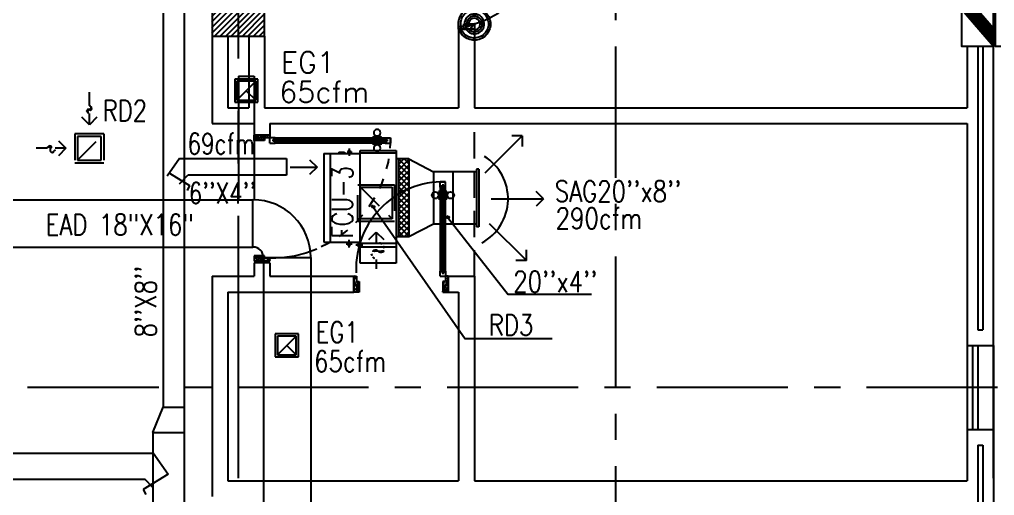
# Model space of a CAD drawing. Extents: x 417866231.7 to 417866328.5, y 43498046.7 to 43498124.2.
# Drawn here: x 417866245.95 to 417866255.25, y 43498070.56 to 43498075.1 of the extents above; entities that cross this region are included whole.
import ezdxf

# ---------------------------------------------------------------- set-up
doc = ezdxf.new("R2010")
doc.units = 0
doc.header["$MEASUREMENT"] = 0
for name, pattern in [('CENTER', [2, 1.25, -0.25, 0.25, -0.25]), ('CENTERX2', [4, 2.5, -0.5, 0.5, -0.5]), ('HIDDEN', [0.375, 0.25, -0.125])]:
    doc.linetypes.add(name, pattern=pattern)
doc.layers.get('0').update_dxf_attribs({"linetype": 'CONTINUOUS'})
for name, color, linetype in [('AXES', 11, 'CENTERX2'), ('AXES1', 11, 'CENTER'), ('COL', 7, 'CONTINUOUS'), ('DOOR', 9, 'CONTINUOUS'), ('DUCT', 6, 'CONTINUOUS'), ('EXDUCT', 10, 'CONTINUOUS'), ('FCU', 6, 'CONTINUOUS'), ('HAT', 11, 'CONTINUOUS'), ('INSUL', 9, 'CONTINUOUS'), ('M-EGU.', 2, 'CONTINUOUS'), ('M-TEXT', 2, 'CONTINUOUS'), ('PSUPPLY', 3, 'HIDDEN'), ('SCD', 2, 'CONTINUOUS'), ('TEXT-A', 2, 'CONTINUOUS'), ('WALL', 9, 'CONTINUOUS'), ('WIN', 9, 'CONTINUOUS')]:
    doc.layers.add(name, color=color, linetype=linetype)
doc.styles.add('ROMANS', font='ROMANS.shx', dxfattribs={"width": 0.6})

# ---------------------------------------------------------------- blocks, each defined once
blk = doc.blocks.new('C11')
at = {"layer": 'HAT'}
h = blk.add_hatch(dxfattribs=at)
h.set_pattern_fill('ANSI31', color=256, scale=300, style=0)
h.set_pattern_definition([(45, (-248556.1822811713, -75061.0053373936), (-26.51650429449553, 26.51650429449553), [])])
h.paths.add_polyline_path([(300.0000000000291, 700), (-2.91038304567337e-11, 700), (0, 349.9999999998981), (300.0000000000291, 349.9999999998981)])
h.paths.add_polyline_path([(300, 349.9999999998981), (-2.91038304567337e-11, 349.9999999998981), (-2.91038304567337e-11, 0), (300.0000000000291, 0)])
at = {"layer": 'COL'}
blk.add_lwpolyline([(300.0000000000291, 700), (299.9999999999709, 0), (0, 0), (0, 700)], close=True, dxfattribs=at)
blk = doc.blocks.new('C11D')
at = {"layer": 'COL', "linetype": 'ByBlock'}
for p in [(-320.0000000003783, 0), (0, 0)]:
    blk.add_blockref('C11', p, dxfattribs=at)
blk = doc.blocks.new('DOOR90')
at = {"layer": 'DOOR', "color": 7, "linetype": 'ByBlock'}
for p, q in [((-150, 0), (0, 0)), ((-150, 0), (-150, -25)), ((0, -50), (-113.7099299924448, 0)), ((0, -50), (-40.1457343158545, 0)), ((0, -50), (0, 0)), ((-1000, -25), (-1050, -25)), ((-1050, -75), (-1050, -25)), ((-1050, -25), (-1050, -75)), ((-1000, -75), (-1050, -74.99999999947613)), ((-1000, -41.9999999999709), (-1020, -41.9999999999709)), ((-1020, -42), (-1020, -58)), ((-1000, -58), (-1020, -58)), ((-1000, -25), (-1000, -41.9999999999709)), ((-1000, -58), (-1000, -75)), ((-877.6424572214019, -17.79999999995925), (-967.6424572214019, -17.79999999995925)), ((-967.6424572214019, -25), (-967.6424572214019, -17.79999999995925)), ((-967.6424572214019, -75), (-967.6424572214019, -82.20000000004075)), ((-877.6424572214019, -82.20000000004075), (-967.6424572214019, -82.20000000004075)), ((-955.0424572214251, -8.799999999959255), (-890.2424572213786, -8.799999999959255)), ((-955.0424572214251, -17.79999999995925), (-955.0424572214251, -8.799999999959255)), ((-955.0424572214251, -17.79999999995925), (-890.2424572213786, -17.79999999995925)), ((-955.0424572214251, -82.20000000004075), (-890.2424572213786, -82.20000000004075)), ((-955.0424572214251, -82.20000000004075), (-955.0424572214251, -91.20000000004075)), ((-955.0424572214251, -91.20000000004075), (-890.2424572213786, -91.20000000004075)), ((-890.2424572213786, -17.79999999995925), (-890.2424572213786, -8.799999999959255)), ((-890.2424572213786, -82.20000000004075), (-890.2424572213786, -91.20000000004075)), ((-877.6424572214019, -25), (-877.6424572214019, -17.79999999995925)), ((-877.6424572214019, -75), (-877.6424572214019, -82.20000000004075)), ((-200, -25), (-150, -25)), ((-200, -42), (-200, -25)), ((-180, -42), (-200, -42)), ((-200, -58), (-180, -58)), ((-200, -75), (-200, -58)), ((-150, -75), (-200, -75)), ((-180, -58), (-180, -42)), ((-150, -25), (-100, -25)), ((-150, -75), (-150, -25)), ((-100, -25), (-100, -50)), ((0, -50), (-100, -36.64271395650576)), ((-100, -50), (0, -50)), ((-150, -875), (-100, -875)), ((-150, -900), (-150, -875)), ((-150, -900), (0, -900)), ((0, -900), (-150, -900)), ((0, -850), (-113.7099299924448, -900)), ((-100, -875), (-100, -850)), ((0, -850), (-100, -863.3572860434942)), ((-100, -850), (0, -850)), ((0, -850), (-40.1457343158545, -900)), ((0, -850), (0, -900))]:
    blk.add_line(p, q, dxfattribs=at)
at = {"layer": 'DOOR', "linetype": 'ByBlock'}
for p, q in [((-200, -25), (-1000, -25)), ((-200, -42), (-1000, -41.9999999999709)), ((-200, -58), (-1000, -58)), ((-1000, -75), (-200, -75))]:
    blk.add_line(p, q, dxfattribs=at)
at = {"layer": 'DOOR', "color": 7, "linetype": 'ByBlock'}
for centre in [(-922.6424572214019, 23.53094421501737), (-922.6424572214019, -123.5309442149592)]:
    blk.add_circle(centre, 32.39999999998526, dxfattribs=at)
for centre, radius, start, end in [((0, -50), 154.4019578127773, 161.1052885482714, 166.2857707768669), ((0, -50), 94.40195781277725, 148.0181880328085, 180), ((0, -50), 134.4019578127773, 158.159849394549, 169.2800236450682), ((0, -50), 114.4019578127773, 154.0838418822192, 167.37742587102), ((0, -50), 74.40195781277725, 137.7764264185456, 180), ((0, -50), 54.40195781277725, 113.2073828924446, 180), ((0, -50), 34.40195781277725, 90, 180), ((0, -50), 14.40195781277725, 90, 180), ((0, -850), 154.4019578127773, 193.7142292231331, 198.8947114517286), ((0, -850), 134.4019578127773, 190.7199763549318, 201.840150605451), ((0, -850), 94.40195781277725, 180, 211.9818119671915), ((0, -850), 74.40195781277725, 180, 222.2235735814543), ((0, -850), 54.40195781277725, 180, 246.7926171075554), ((0, -850), 34.40195781277725, 180, 270), ((0, -850), 14.40195781277725, 180, 270)]:
    blk.add_arc(centre, radius, start, end, dxfattribs=at)
at = {"layer": 'DOOR', "linetype": 'HIDDEN', "ltscale": 0.5}
blk.add_arc((-222.2222222220153, -49.99999999976717), 828.155208510499, 178.270116378131, 275.0030377036063, dxfattribs=at)
blk = doc.blocks.new('DOOR100')
at = {"layer": 'DOOR', "color": 7, "linetype": 'ByBlock'}
for p, q in [((-82.20000000018626, 1127.642457221402), (-82.20000000018626, 1217.642457221402)), ((-75.00000000011642, 1217.642457221402), (-82.20000000018626, 1217.642457221402)), ((-75.00000000011642, 1250), (-74.99999999959255, 1300.000000000029)), ((-75.00000000011642, 1300), (-25.00000000011642, 1300)), ((-25.00000000011642, 1300), (-75.00000000011642, 1300)), ((-58.00000000011642, 1250), (-75.00000000011642, 1250)), ((-58.00000000011642, 1250), (-58.00000000011642, 1270)), ((-42.00000000011642, 1270), (-58.00000000011642, 1270)), ((-42.00000000011642, 1250), (-42.00000000011642, 1270)), ((-25.00000000011642, 1250), (-42.00000000011642, 1250)), ((-25.00000000011642, 1250), (-25.00000000011642, 1300)), ((-25.00000000011642, 1217.642457221402), (-17.80000000004657, 1217.642457221402)), ((-17.80000000004657, 1127.642457221402), (-17.80000000004657, 1217.642457221402)), ((-91.20000000018626, 1205.042457221396), (-91.20000000018626, 1140.242457221408)), ((-82.20000000018626, 1205.042457221396), (-91.20000000018626, 1205.042457221396)), ((-82.20000000018626, 1140.242457221408), (-91.20000000018626, 1140.242457221408)), ((-82.20000000018626, 1205.042457221396), (-82.20000000018626, 1140.242457221408)), ((-75.00000000011642, 1127.642457221402), (-82.20000000018626, 1127.642457221402)), ((-25.00000000011642, 1127.642457221402), (-17.80000000004657, 1127.642457221402)), ((-17.80000000004657, 1205.042457221396), (-17.80000000004657, 1140.242457221408)), ((-17.80000000004657, 1205.042457221396), (-8.800000000046566, 1205.042457221396)), ((-17.80000000004657, 1140.242457221408), (-8.800000000046566, 1140.242457221408)), ((-8.800000000046566, 1205.042457221396), (-8.800000000046566, 1140.242457221408)), ((-75, 200), (-58, 200)), ((-75, 150), (-75, 200)), ((-58, 200), (-58, 180)), ((-42, 200), (-25, 200)), ((-42, 180), (-42, 200)), ((-25, 200), (-25, 150)), ((-1200, 0), (-1200, 150)), ((-1200, 150), (-1175, 150)), ((-1200, 150), (-1200, 0)), ((-1150, 0), (-1200, 113.7099299924448)), ((-1175, 150), (-1175, 100)), ((-1175, 100), (-1150, 100)), ((-1150, 0), (-1163.357286043465, 100)), ((-1150, 100), (-1150, 0)), ((-75, 150), (-25, 150)), ((-58, 180), (-42, 180)), ((-50, 0), (0, 113.7099299924448)), ((-50, 100), (-50, 0)), ((-50, 0), (-36.64271395653486, 100)), ((-25, 100), (-50, 100)), ((0, 150), (-25, 150)), ((-25, 150), (-25, 100)), ((0, 0), (0, 150)), ((0, 150), (0, 0)), ((-1150, 0), (-1200, 40.1457343158545)), ((-1150, 0), (-1200, 0)), ((-50, 0), (0, 40.1457343158545)), ((-50, 0), (0, 0))]:
    blk.add_line(p, q, dxfattribs=at)
at = {"layer": 'DOOR', "linetype": 'ByBlock'}
for p, q in [((-75.00000000011642, 1250), (-75, 200)), ((-58, 200), (-58.00000000011642, 1250)), ((-42, 200), (-42.00000000011642, 1250)), ((-25, 200), (-25.00000000011642, 1250))]:
    blk.add_line(p, q, dxfattribs=at)
at = {"layer": 'DOOR', "color": 7, "linetype": 'ByBlock'}
for centre in [(-123.5309442150756, 1172.642457221402), (23.53094421490096, 1172.642457221402)]:
    blk.add_circle(centre, 32.39999999998526, dxfattribs=at)
at = {"layer": 'DOOR', "linetype": 'HIDDEN', "ltscale": 0.5}
blk.add_arc((-24.99999999965075, 149.9999999994106), 1150.000000000618, 90, 179.9999999995831, dxfattribs=at)
at = {"layer": 'DOOR', "color": 7, "linetype": 'ByBlock'}
for centre, radius, start, end in [((-1150, 0), 154.4019578127773, 103.7142292212167, 108.8947114515936), ((-1150, 0), 134.4019578127773, 100.7199763555959, 111.8401506085482), ((-1150, 0), 94.40195781277725, 90, 121.981811965689), ((-50, 0), 94.40195781277725, 58.01818803431096, 90), ((-50, 0), 134.4019578127773, 68.15984939145177, 79.28002364440412), ((-50, 0), 114.4019578127773, 64.0838418833441, 77.3774258719247), ((-50, 0), 154.4019578127773, 71.10528854840643, 76.28577077878333), ((-1150, 0), 74.40195781277725, 90, 132.2235735847074), ((-1150, 0), 54.40195781277725, 90, 156.7926171089788), ((-1150, 0), 34.40195781277725, 90, 180), ((-1150, 0), 14.40195781277725, 90, 180), ((-50, 0), 74.40195781277725, 47.7764264152926, 90), ((-50, 0), 54.40195781277725, 23.20738289102122, 90), ((-50, 0), 34.40195781277725, 0, 90), ((-50, 0), 14.40195781277725, 0, 90)]:
    blk.add_arc(centre, radius, start, end, dxfattribs=at)
blk = doc.blocks.new('COL50')
at = {"layer": 'COL'}
blk.add_lwpolyline([(-249.9999999999709, 250), (-249.9999999999418, -250), (250, -250), (249.9999999999709, 250)], close=True, dxfattribs=at)
blk = doc.blocks.new('*X61')
at = {"color": 0}
for p, q in [((203888.5557043092, 139877.714337397), (204360.5753407239, 140349.7339738117)), ((203888.5557043092, 139930.747345986), (204307.5423321349, 140349.7339738117)), ((203888.5557043092, 139983.780354575), (204254.5093235459, 140349.7339738117)), ((203888.5557043092, 140036.8133631639), (204201.4763149569, 140349.7339738117)), ((203888.5557043092, 140089.8463717529), (204148.4433063679, 140349.7339738117)), ((203888.5557043092, 140142.8793803419), (204095.4102977789, 140349.7339738117)), ((203888.5557043092, 140195.9123889309), (204042.3772891899, 140349.7339738117)), ((203888.5557043092, 140248.9453975199), (203989.3442806009, 140349.7339738117)), ((203888.5557043092, 140301.9784061089), (203936.311272012, 140349.7339738117)), ((203913.6083493129, 139849.7339738117), (204388.5557043091, 140324.6813288079)), ((203966.6413579019, 139849.7339738117), (204388.5557043091, 140271.6483202189)), ((204019.6743664909, 139849.7339738117), (204388.5557043091, 140218.6153116299)), ((204072.7073750798, 139849.7339738117), (204388.5557043091, 140165.582303041)), ((204125.7403836688, 139849.7339738117), (204388.5557043091, 140112.549294452)), ((204178.7733922578, 139849.7339738117), (204388.5557043091, 140059.516285863)), ((204231.8064008468, 139849.7339738117), (204388.5557043091, 140006.483277274)), ((204284.8394094358, 139849.7339738117), (204388.5557043091, 139953.450268685)), ((204337.8724180248, 139849.7339738117), (204388.5557043091, 139900.417260096))]:
    blk.add_line(p, q, dxfattribs=at)
blk = doc.blocks.new('*X29')
at = {"color": 0}
for p, q in [((16890.47746209932, -2466.570672882412), (16943.4517006644, -2413.596434317336)), ((16990.47746209933, -2512.466117304769), (16891.6077791119, -2413.596434317336)), ((16990.47746209933, -2459.433108715778), (16944.64078770089, -2413.596434317336)), ((16890.47746209932, -2519.603681471403), (16990.47746209933, -2419.603681471401)), ((16990.47746209933, -2565.49912589376), (16890.47746209932, -2465.499125893757)), ((16890.47746209932, -2572.636690060394), (16990.47746209933, -2472.636690060392)), ((16990.47746209933, -2618.532134482751), (16890.47746209932, -2518.532134482748)), ((16890.47746209932, -2625.669698649385), (16990.47746209933, -2525.669698649383)), ((16990.47746209933, -2671.565143071742), (16890.47746209932, -2571.565143071739)), ((16890.47746209932, -2678.702707238376), (16990.47746209933, -2578.702707238374)), ((16990.47746209933, -2724.598151660733), (16890.47746209932, -2624.59815166073)), ((16890.47746209932, -2731.735715827367), (16990.47746209933, -2631.735715827365)), ((16990.47746209933, -2777.631160249724), (16890.47746209932, -2677.631160249721)), ((16890.47746209932, -2784.768724416358), (16990.47746209933, -2684.768724416357)), ((16990.47746209933, -2830.664168838715), (16890.47746209932, -2730.664168838713)), ((16890.47746209932, -2837.801733005349), (16990.47746209933, -2737.801733005348)), ((16990.47746209933, -2883.697177427706), (16890.47746209932, -2783.697177427704)), ((16890.47746209932, -2890.83474159434), (16990.47746209933, -2790.834741594339)), ((16990.47746209933, -2936.730186016697), (16890.47746209932, -2836.730186016694)), ((16890.47746209932, -2943.867750183331), (16990.47746209933, -2843.86775018333)), ((16990.47746209933, -2989.763194605689), (16890.47746209932, -2889.763194605686)), ((16890.47746209932, -2996.900758772323), (16990.47746209933, -2896.900758772321)), ((16990.47746209933, -3042.796203194679), (16890.47746209932, -2942.796203194677)), ((16890.47746209932, -3049.933767361314), (16990.47746209933, -2949.933767361312)), ((16990.47746209933, -3095.82921178367), (16890.47746209932, -2995.829211783668)), ((16890.47746209932, -3102.966775950305), (16990.47746209933, -3002.966775950303)), ((16990.47746209933, -3148.862220372662), (16890.47746209932, -3048.862220372659)), ((16891.53081232129, -3154.946434317336), (16990.47746209933, -3055.999784539294)), ((16943.52866745501, -3154.946434317336), (16890.47746209932, -3101.89522896165)), ((16944.56382091028, -3154.946434317336), (16990.47746209933, -3109.032793128285))]:
    blk.add_line(p, q, dxfattribs=at)
blk = doc.blocks.new('WHE06')
at = {"color": 3}
for p, q in [((688.9750000238419, 621.5), (346.0749999880791, 621.5)), ((346.0749999880791, 621.5), (346.0749999880791, 469.1000000014901)), ((688.9750000238419, 469.1000000014901), (688.9750000238419, 621.5)), ((242.1000000238419, 472.1842434704304), (242.1000000238419, 399.4801759719849)), ((60.32499998807907, -422.25), (60.32499998807907, 422.25)), ((212.2971614003181, 437.25), (269.0589052438736, 437.25)), ((232.1000000238419, 452.25), (232.1000000238419, 422.25)), ((232.1000000238419, 452.25), (252.1000000238419, 452.25)), ((252.1000000238419, 452.25), (252.1000000238419, 422.25)), ((304.9940044879913, 447.6499999985099), (373.2827185988426, 447.6499999985099)), ((321.0749999880791, 457.6499999985099), (321.0749999880791, 437.6499999985099)), ((321.0749999880791, 457.6499999985099), (346.0749999880791, 457.6499999985099)), ((321.0749999880791, 437.6499999985099), (346.0749999880791, 437.6499999985099)), ((346.0749999880791, 430.4178223386407), (688.9750000238419, 430.4178223386407)), ((811.1999999880791, 370.6749999970198), (688.9750000238419, 370.6749999970198)), ((711.1999999880791, -370.6749999970198), (711.1999999880791, 370.6749999970198)), ((811.1999999880791, -370.6749999970198), (811.1999999880791, 370.6749999970198)), ((811.1999999880791, -370.6749999970198), (688.9750000238419, -370.6749999970198)), ((141.6357128024101, -437.25), (141.6357128024101, -422.25)), ((141.6357128024101, -437.25), (196.5700032711029, -437.25)), ((196.5700032711029, -437.25), (196.5700032711029, -422.25)), ((221.3790392279625, -437.25), (269.0589052438736, -437.25)), ((232.1000000238419, -452.25), (232.1000000238419, -422.25)), ((232.1000000238419, -452.25), (252.1000000238419, -452.25)), ((242.1000000238419, -472.1842434704304), (242.1000000238419, -399.4801759719849)), ((252.1000000238419, -452.25), (252.1000000238419, -422.25)), ((346.0749999880791, -430.4178223386407), (688.9750000238419, -430.4178223386407))]:
    blk.add_line(p, q, dxfattribs=at)
at = {"color": 6}
for p, q in [((346.0749999880791, 469.1000000014901), (346.0749999880791, -450.8250000029802)), ((688.9750000238419, 469.1000000014901), (346.0749999880791, 469.1000000014901)), ((688.9750000238419, -450.8250000029802), (688.9750000238419, 469.1000000014901)), ((0, -422.25), (0, 422.25)), ((0, 422.25), (346.0749999880791, 422.25)), ((0, -422.25), (346.0749999880791, -422.25)), ((346.0749999880791, -450.8250000029802), (688.9750000238419, -450.8250000029802))]:
    blk.add_line(p, q, dxfattribs=at)
at = {"color": 11}
blk.add_blockref('*X29', (-16179.27746212482, 2784.271434314549), dxfattribs=at)

msp = doc.modelspace()

# ---------------------------------------------------------------- linework, layer by layer
at = {"layer": 'AXES'}
for p, q in [((417866248.0386051, 43498046.72449277), (417866248.0386051, 43498123.53716789)), ((417866255.2386051, 43498046.72449277), (417866255.2386051, 43498123.18716789))]:
    msp.add_line(p, q, dxfattribs=at)
at = {"layer": 'AXES1'}
for p, q in [((417866251.6386051, 43498053.58878641), (417866251.6386051, 43498112.40878641)), ((417866297.2786051, 43498071.58878641), (417866239.0386051, 43498071.58878641))]:
    msp.add_line(p, q, dxfattribs=at)
at = {"layer": 'DUCT', "linetype": 'ByBlock'}
for p, q in [((417866247.5209725, 43498079.59369524), (417866247.5209725, 43498061.69918733)), ((417866247.3209726, 43498077.50579636), (417866247.3209726, 43498071.40199257)), ((417866247.2209725, 43498071.15974574), (417866247.3209726, 43498071.40199257)), ((417866247.3209726, 43498071.40199257), (417866247.5209725, 43498071.40199257)), ((417866247.2209725, 43498071.15974574), (417866247.5209725, 43498071.15974574)), ((417866247.2209725, 43498071.15974574), (417866247.2209725, 43498061.64918733))]:
    msp.add_line(p, q, dxfattribs=at)
at = {"layer": 'DUCT'}
for p, q in [((417866247.4776269, 43498073.77137091), (417866247.3600358, 43498073.60343343)), ((417866247.4776269, 43498073.77137091), (417866248.4963144, 43498073.77137091)), ((417866248.4963144, 43498073.77137091), (417866248.4963144, 43498073.61137091)), ((417866247.3806447, 43498073.63286591), (417866247.5721132, 43498073.51272005)), ((417866247.4776269, 43498073.53137092), (417866247.5576269, 43498073.61137091)), ((417866248.4963144, 43498073.61137091), (417866247.5576269, 43498073.61137091)), ((417866247.5721132, 43498073.51272005), (417866247.5490947, 43498073.46756654)), ((417866247.5721132, 43498073.51272005), (417866247.5721132, 43498073.51272005)), ((417866240.1447077, 43498070.96400028), (417866247.2209725, 43498070.96400028)), ((417866247.226173, 43498070.96698538), (417866247.3683893, 43498070.76387949)), ((417866239.4246666, 43498070.71400028), (417866247.146173, 43498070.71400028)), ((417866247.3683893, 43498070.76387949), (417866247.1316868, 43498070.61534941)), ((417866247.226173, 43498070.63400028), (417866247.146173, 43498070.71400028)), ((417866247.1316868, 43498070.61534941), (417866247.1547052, 43498070.57019591)), ((417866247.1316868, 43498070.61534941), (417866247.1316868, 43498070.61534941))]:
    msp.add_line(p, q, dxfattribs=at)
at = {"layer": 'DUCT', "linetype": 'Continuous'}
for p, q in [((417866249.6641743, 43498073.7667532), (417866249.8998622, 43498073.64408062)), ((417866250.0823876, 43498073.64408062), (417866249.8998622, 43498073.64408062)), ((417866249.8998622, 43498073.64408062), (417866249.8998622, 43498073.14407961)), ((417866249.8998622, 43498073.14407961), (417866249.6641743, 43498073.0254017)), ((417866250.0823876, 43498073.14407961), (417866249.8998622, 43498073.14407961))]:
    msp.add_line(p, q, dxfattribs=at)
at = {"layer": 'EXDUCT', "linetype": 'ByBlock'}
for p, q in [((417866248.0384708, 43498074.55681371), (417866248.1884708, 43498074.55681371)), ((417866248.0384708, 43498074.55681371), (417866248.0384708, 43498073.37789502)), ((417866248.1884708, 43498074.55681371), (417866248.1884708, 43498073.3777864)), ((417866244.8666402, 43498073.37789502), (417866248.1775404, 43498073.37789502)), ((417866248.1775404, 43498072.92789502), (417866248.1775404, 43498073.37789502)), ((417866244.8666402, 43498072.92789502), (417866248.1775404, 43498072.92789502)), ((417866248.2775404, 43498072.82789502), (417866248.7275404, 43498072.82789502)), ((417866248.2775404, 43498072.82789502), (417866248.2775404, 43498064.7057426)), ((417866248.7275404, 43498072.82789502), (417866248.7275404, 43498060.40274163))]:
    msp.add_line(p, q, dxfattribs=at)
for radius in [0.55, 0.1]:
    msp.add_arc((417866248.1775404, 43498072.82789502), radius, 0, 90, dxfattribs=at)
at = {"layer": 'INSUL'}
for p, q in [((417866255.0886051, 43498074.83878641), (417866255.0886051, 43498072.13878641)), ((417866255.1386051, 43498074.83878641), (417866255.1386051, 43498072.13878641)), ((417866255.0886051, 43498072.13878641), (417866255.1386051, 43498072.13878641)), ((417866255.0886051, 43498071.03878641), (417866255.1386051, 43498071.03878641)), ((417866255.0886051, 43498071.03878641), (417866255.0886051, 43498069.73878641)), ((417866255.1386051, 43498071.03878641), (417866255.1386051, 43498069.73878641))]:
    msp.add_line(p, q, dxfattribs=at)
at = {"layer": 'M-EGU.'}
for p, q in [((417866246.6174958, 43498074.27578434), (417866246.6174958, 43498074.40431605)), ((417866246.6174958, 43498074.09378253), (417866246.5467851, 43498074.1644932)), ((417866246.6174958, 43498074.09378253), (417866246.6174958, 43498074.20063941)), ((417866246.6882064, 43498074.1644932), (417866246.6174958, 43498074.09378253)), ((417866246.5049958, 43498073.98128252), (417866246.5049958, 43498073.75628253)), ((417866246.7299957, 43498073.98128252), (417866246.5049958, 43498073.98128252)), ((417866246.7299957, 43498073.75628253), (417866246.7299957, 43498073.98128252)), ((417866250.3914894, 43498073.63352409), (417866250.7450435, 43498073.9870782)), ((417866250.7450435, 43498073.9870782), (417866250.6450433, 43498073.9870782)), ((417866250.7450435, 43498073.9870782), (417866250.7450435, 43498073.88707799)), ((417866246.2118143, 43498073.86878253), (417866246.11033, 43498073.86878253)), ((417866246.3924958, 43498073.86878253), (417866246.2914332, 43498073.86878253)), ((417866246.3217851, 43498073.93949321), (417866246.3924958, 43498073.86878253)), ((417866246.3924958, 43498073.86878253), (417866246.3217851, 43498073.79807185)), ((417866246.5049958, 43498073.75628253), (417866246.7299957, 43498073.75628253)), ((417866248.5322354, 43498073.68823903), (417866248.7884663, 43498073.68823903)), ((417866248.7177556, 43498073.75894971), (417866248.7884663, 43498073.68823903)), ((417866248.7884663, 43498073.68823903), (417866248.7177556, 43498073.61752836)), ((417866250.0823876, 43498073.64408062), (417866250.0823876, 43498073.14407961)), ((417866250.3073881, 43498073.64408062), (417866250.0823876, 43498073.64408062)), ((417866250.3323881, 43498073.66908067), (417866250.3073881, 43498073.66908067)), ((417866250.3073881, 43498073.66908067), (417866250.3073881, 43498073.11907956)), ((417866250.3323881, 43498073.66908067), (417866250.3323881, 43498073.11907956)), ((417866249.203315, 43498073.49699391), (417866249.5033156, 43498073.49699391)), ((417866249.203315, 43498073.19699331), (417866249.203315, 43498073.49699391)), ((417866249.5033156, 43498073.49699391), (417866249.5033156, 43498073.19699331)), ((417866250.9484365, 43498073.38658417), (417866250.8777257, 43498073.45729499)), ((417866250.4484355, 43498073.38658417), (417866250.9484365, 43498073.38658417)), ((417866250.9484365, 43498073.38658417), (417866250.8777257, 43498073.31587335)), ((417866249.5033156, 43498073.19699331), (417866249.203315, 43498073.19699331)), ((417866250.3073881, 43498073.14407961), (417866250.0823876, 43498073.14407961)), ((417866250.3323881, 43498073.11907956), (417866250.3073881, 43498073.11907956)), ((417866250.4311574, 43498073.15318675), (417866250.7847115, 43498072.79963265)), ((417866249.2829396, 43498072.99887419), (417866249.3536504, 43498073.069585)), ((417866249.3536504, 43498073.069585), (417866249.4243612, 43498072.99887419)), ((417866249.3536504, 43498073.069585), (417866249.3536504, 43498072.96852228)), ((417866250.7847115, 43498072.79963265), (417866250.7847115, 43498072.89963285)), ((417866249.3536504, 43498072.80928412), (417866249.3536504, 43498072.72064682)), ((417866250.7847115, 43498072.79963265), (417866250.6847113, 43498072.79963265))]:
    msp.add_line(p, q, dxfattribs=at)
at = {"layer": 'M-EGU.', "linetype": 'HIDDEN'}
for p, q in [((417866250.2886251, 43498072.6472122), (417866250.2886251, 43498074.1022122)), ((417866250.2886251, 43498072.64878641), (417866250.2886251, 43498074.06128927)), ((417866246.4799957, 43498074.00628253), (417866246.4799957, 43498073.73128252)), ((417866246.7549958, 43498074.00628253), (417866246.4799957, 43498074.00628253)), ((417866246.5049958, 43498073.75628253), (417866246.7299957, 43498073.98128252)), ((417866246.7549958, 43498074.00628253), (417866246.7549958, 43498073.73128252)), ((417866246.4799957, 43498073.73128252), (417866246.7549958, 43498073.73128252)), ((417866249.1783149, 43498073.52199396), (417866249.5283156, 43498073.52199396)), ((417866249.1783149, 43498073.17199326), (417866249.1783149, 43498073.52199396)), ((417866249.203315, 43498073.49699391), (417866249.5033156, 43498073.19699331)), ((417866249.5283156, 43498073.52199396), (417866249.5283156, 43498073.17199326)), ((417866249.5283156, 43498073.17199326), (417866249.1783149, 43498073.17199326))]:
    msp.add_line(p, q, dxfattribs=at)
at = {"layer": 'M-EGU.'}
for points in [[(417866246.6174958, 43498074.27578434, -0.1878616880635112), (417866246.6359329, 43498074.26441938, -0.2026446714702415), (417866246.6408718, 43498074.24484231, -0.6169147816705048), (417866246.6158116, 43498074.23674519, 0.6687084752237648), (417866246.5922158, 43498074.22716115, 0.1942850651709176), (417866246.5993313, 43498074.20922349, 0.1860514396155063), (417866246.6174958, 43498074.20063941)], [(417866246.2118143, 43498073.86878253, -0.1324001419046424), (417866246.2229562, 43498073.88487069, -0.15664048728736), (417866246.238354, 43498073.89121912, -0.7366118572675341), (417866246.250973, 43498073.85974826, 0.7742319307937748), (417866246.2648936, 43498073.82933506, 0.2033489946306821), (417866246.2859685, 43498073.84306284, 0.1938082075567039), (417866246.2914332, 43498073.86878253)]]:
    msp.add_lwpolyline(points, format="xyb", dxfattribs=at)
for centre, radius, start, end in [((417866249.3658015, 43498072.8991964), 0.07038275008376396, 56.06791519368247, 99.94155587594098), ((417866249.3691406, 43498072.90415937), 0.0644010973816839, 10.09069886061577, 56.06794243221513), ((417866249.344166, 43498072.86521155), 0.03550330450034948, 39.09794158613952, 184.6011491178419), ((417866249.3630697, 43498072.86673295), 0.05446809202246012, 184.6012262695696, 220.2112023299373), ((417866249.3985312, 43498072.90938972), 0.03454872507028574, 219.0979441099136, 10.09070198115806), ((417866249.3789013, 43498072.88011694), 0.07519904755981853, 220.2111423229699, 250.379558153059)]:
    msp.add_arc(centre, radius, start, end, dxfattribs=at)
msp.add_ellipse((417866250.132828, 43498073.38658417), major_axis=(-0.3371891843117221, 0.3371891843117221), ratio=0.999999968212221, start_param=2.854131963678764, end_param=4.941636672248031, dxfattribs=at)
at = {"layer": 'PSUPPLY', "color": 4, "linetype": 'Continuous'}
for p, q in [((417866249.3190632, 43498073.31254749), (417866250.2002382, 43498072.05329239)), ((417866250.0322421, 43498073.21314071), (417866250.6100072, 43498072.47420567)), ((417866251.4054683, 43498072.47399863), (417866250.6102141, 43498072.47399863)), ((417866251.0315982, 43498072.05329239), (417866250.2002382, 43498072.05329239))]:
    msp.add_line(p, q, dxfattribs=at)
at = {"layer": 'PSUPPLY', "color": 3, "linetype": 'Continuous'}
for centre, major_axis, ratio, start_param, end_param in [((417866249.3233356, 43498073.31251343), (-0.008838861144588418, 0.00883886114458842), 0.9999998721956602, -0.7853982272996223, 2.356194426290171), ((417866249.3233356, 43498073.31251343), (-0.008838855381913141, 0.008838855381913145), 0.9999964077820435, 2.356192694080141, 5.497785347669934), ((417866250.0374565, 43498073.21115211), (-0.008838861144588418, 0.00883886114458842), 0.9999998721956602, -0.7853982272996223, 2.356194426290171), ((417866250.0374565, 43498073.21115211), (-0.008838861144588418, 0.00883886114458842), 0.9999998721956602, 2.356194426290171, 5.497787079879964)]:
    msp.add_ellipse(centre, major_axis=major_axis, ratio=ratio, start_param=start_param, end_param=end_param, dxfattribs=at)
at = {"layer": 'SCD', "linetype": 'HIDDEN'}
for p, q in [((417866248.0034708, 43498074.52741996), (417866248.0034708, 43498074.30741996)), ((417866248.2234708, 43498074.52741996), (417866248.0034708, 43498074.52741996)), ((417866248.2234708, 43498074.30741996), (417866248.2234708, 43498074.52741996)), ((417866248.0234708, 43498074.32741996), (417866248.2034708, 43498074.50741997)), ((417866248.0034708, 43498074.30741996), (417866248.2234708, 43498074.30741996)), ((417866248.3904856, 43498072.0995319), (417866248.3904856, 43498071.8795319)), ((417866248.6104856, 43498072.0995319), (417866248.3904856, 43498072.0995319)), ((417866248.6104856, 43498071.8795319), (417866248.6104856, 43498072.0995319)), ((417866248.4104856, 43498071.89953189), (417866248.5904856, 43498072.07953189)), ((417866248.3904856, 43498071.8795319), (417866248.6104856, 43498071.8795319))]:
    msp.add_line(p, q, dxfattribs=at)
at = {"layer": 'SCD'}
for p, q in [((417866248.0234708, 43498074.50741997), (417866248.0234708, 43498074.32741996)), ((417866248.2034708, 43498074.50741997), (417866248.0234708, 43498074.50741997)), ((417866248.2034708, 43498074.32741996), (417866248.2034708, 43498074.50741997)), ((417866248.0234708, 43498074.32741996), (417866248.2034708, 43498074.32741996)), ((417866248.4104856, 43498072.07953189), (417866248.4104856, 43498071.89953189)), ((417866248.5904856, 43498072.07953189), (417866248.4104856, 43498072.07953189)), ((417866248.5904856, 43498071.89953189), (417866248.5904856, 43498072.07953189)), ((417866248.4104856, 43498071.89953189), (417866248.5904856, 43498071.89953189))]:
    msp.add_line(p, q, dxfattribs=at)
at = {"layer": 'SCD', "linetype": 'ByBlock'}
for p, q in [((417866248.1134708, 43498074.41741996), (417866248.2034708, 43498074.32741996)), ((417866248.5004857, 43498071.9895319), (417866248.5904856, 43498071.89953189))]:
    msp.add_line(p, q, dxfattribs=at)
at = {"layer": 'WALL', "linetype": 'ByBlock'}
for p, q in [((417866247.7886051, 43498076.20378641), (417866247.7886051, 43498074.10378641)), ((417866250.1386051, 43498075.00378641), (417866250.1386051, 43498074.25378641)), ((417866250.1386051, 43498075.00378641), (417866250.2886051, 43498075.00378641)), ((417866250.2886051, 43498075.00378641), (417866250.2886051, 43498074.25378641)), ((417866247.9386051, 43498074.93878641), (417866247.9386051, 43498074.25378641)), ((417866248.1386051, 43498074.9387864), (417866248.1386051, 43498074.25378641)), ((417866248.2886051, 43498074.9387864), (417866248.2886051, 43498074.25378641)), ((417866254.9886051, 43498074.83878641), (417866254.9886051, 43498074.25378641)), ((417866255.2386051, 43498071.98878641), (417866255.2386051, 43498074.83878641)), ((417866247.9386051, 43498074.25378641), (417866248.1386051, 43498074.25378641)), ((417866247.9386051, 43498074.25378641), (417866248.1386051, 43498074.25378641)), ((417866248.2886051, 43498074.25378641), (417866250.1386051, 43498074.25378641)), ((417866250.2886051, 43498074.25378641), (417866254.9886051, 43498074.25378641)), ((417866247.7886051, 43498074.10378641), (417866248.1886051, 43498074.10378641)), ((417866247.7886051, 43498074.10378641), (417866248.1886051, 43498074.10378641)), ((417866248.1886051, 43498074.10378641), (417866248.1886051, 43498073.99328641)), ((417866248.3386051, 43498074.10378641), (417866254.9886051, 43498074.10378641)), ((417866248.3386051, 43498074.10378641), (417866248.3386051, 43498073.99328641)), ((417866254.9886051, 43498074.10378641), (417866254.9886051, 43498071.98878641)), ((417866248.3386051, 43498073.99328641), (417866248.1886051, 43498073.99328641)), ((417866248.1886051, 43498072.77628641), (417866248.1886051, 43498072.64878641)), ((417866248.3386051, 43498072.77628641), (417866248.1886051, 43498072.77628641)), ((417866248.3386051, 43498072.77628641), (417866248.3386051, 43498072.64878641)), ((417866247.7886051, 43498072.64878641), (417866247.7886051, 43498070.54878641)), ((417866247.7886051, 43498072.64878641), (417866248.1886051, 43498072.64878641)), ((417866248.3386051, 43498072.64878641), (417866249.1386051, 43498072.64878641)), ((417866249.1386051, 43498072.64878641), (417866249.1386051, 43498072.49878641)), ((417866250.0386051, 43498072.64878641), (417866250.2886051, 43498072.64878641)), ((417866250.0386051, 43498072.64878641), (417866250.0386051, 43498072.49878641)), ((417866250.2886051, 43498072.64878641), (417866250.2886051, 43498070.69878641)), ((417866247.9386051, 43498072.49878641), (417866247.9386051, 43498070.69878641)), ((417866247.9386051, 43498072.49878641), (417866249.1386051, 43498072.49878641)), ((417866250.0386051, 43498072.49878641), (417866250.1386051, 43498072.49878641)), ((417866250.1386051, 43498072.49878641), (417866250.1386051, 43498070.69878641)), ((417866255.2352792, 43498072.13878641), (417866255.2386051, 43498072.13878641)), ((417866254.9886051, 43498071.98878641), (417866255.2386051, 43498071.98878641)), ((417866254.9886051, 43498071.18878641), (417866254.9886051, 43498070.69878641)), ((417866254.9886051, 43498071.18878641), (417866255.2386051, 43498071.18878641)), ((417866255.2386051, 43498071.18878641), (417866255.2386051, 43498069.58878641)), ((417866255.2352792, 43498071.03878641), (417866255.2386051, 43498071.03878641)), ((417866247.9386051, 43498070.69878641), (417866250.1386051, 43498070.69878641)), ((417866250.2886051, 43498070.69878641), (417866254.9886051, 43498070.69878641))]:
    msp.add_line(p, q, dxfattribs=at)
at = {"layer": 'WIN'}
for p, q in [((417866254.9886051, 43498071.98878641), (417866254.9886051, 43498071.18878641)), ((417866255.0386051, 43498071.98878641), (417866255.0386051, 43498071.18878641)), ((417866255.0886051, 43498071.98878641), (417866255.0886051, 43498071.18878641)), ((417866255.2386051, 43498071.98878641), (417866255.2386051, 43498071.18878641))]:
    msp.add_line(p, q, dxfattribs=at)

# ---------------------------------------------------------------- block references
at = {"layer": 'COL', "xscale": 0.0009999871253967285, "yscale": 0.001000002026557922, "zscale": 0.001}
for name, p in [('C11D', (417866255.2586051, 43498074.83878641)), ('COL50', (417866248.0386051, 43498075.18878641))]:
    msp.add_blockref(name, p, dxfattribs=at)
at = {"layer": 'DOOR', "color": 0, "linetype": 'ByBlock', "xscale": 0.0009999871253967285, "yscale": 0.001000002026557922, "zscale": 0.001}
msp.add_blockref('DOOR90', (417866250.2886051, 43498075.90378641), dxfattribs=at)
at = {"layer": 'DOOR', "color": 0, "linetype": 'ByBlock', "yscale": 0.001000002026557922, "zscale": 0.001, "rotation": 270}
for name, p, xscale in [('DOOR100', (417866248.1886051, 43498073.99328641), -0.001000002026557922), ('DOOR90', (417866250.0386051, 43498072.49878641), 0.001000002026557922)]:
    msp.add_blockref(name, p, dxfattribs=dict(at, xscale=xscale))
at = {"layer": 'FCU', "linetype": 'ByBlock', "xscale": -0.001000002026557922, "yscale": 0.001000002026557922, "zscale": 0.001, "rotation": 180}
msp.add_blockref('WHE06', (417866248.8529727, 43498073.39607745), dxfattribs=at)
at = {"layer": 'HAT', "xscale": 0.0009999871253967285, "yscale": 0.001000002026557922, "zscale": 0.001}
msp.add_blockref('*X61', (417866043.9000494, 43497935.08905244), dxfattribs=at)

# ---------------------------------------------------------------- texts
at = {"layer": 'M-TEXT', "style": 'ROMANS'}
for s, p in [('EG1', (417866248.4437714, 43498074.58858798)), ('65cfm', (417866248.4291427, 43498074.30668307))]:
    msp.add_text(s, height=0.2, dxfattribs=at).set_placement(p)
for s, width, p in [('RD2', 0.8, (417866246.7429907, 43498074.12703633)), ('69cfm', 0.75, (417866247.5535661, 43498073.81141989)), ("6''X4''", 0.75, (417866247.5641898, 43498073.34231674)), ("SAG20''x8''", 0.8, (417866251.0552967, 43498073.35893737)), ('EAD 18"X16"', 0.8, (417866246.20037, 43498073.04005155)), ('290cfm', 0.8, (417866251.0643995, 43498073.10160623)), ("20''x4''", 0.8, (417866250.6591257, 43498072.49769951)), ('RD3', 0.8, (417866250.4254907, 43498072.08602098)), ('EG1', 0.8, (417866248.7747913, 43498072.01621997)), ('65cfm', 0.8, (417866248.7601625, 43498071.73708944))]:
    msp.add_text(s, height=0.2, dxfattribs=dict(at, width=width)).set_placement(p)
at = {"layer": 'M-TEXT', "style": 'ROMANS', "width": 0.75}
msp.add_text('FCU-3', height=0.2, rotation=90, dxfattribs=at).set_placement((417866249.1300415, 43498073.01139654))
at = {"layer": 'TEXT-A', "linetype": 'ByBlock', "style": 'ROMANS', "width": 0.8}
msp.add_text("8''X8''", height=0.2, rotation=90, dxfattribs=at).set_placement((417866247.2544099, 43498072.06568664))

doc.saveas('drawing.dxf')
